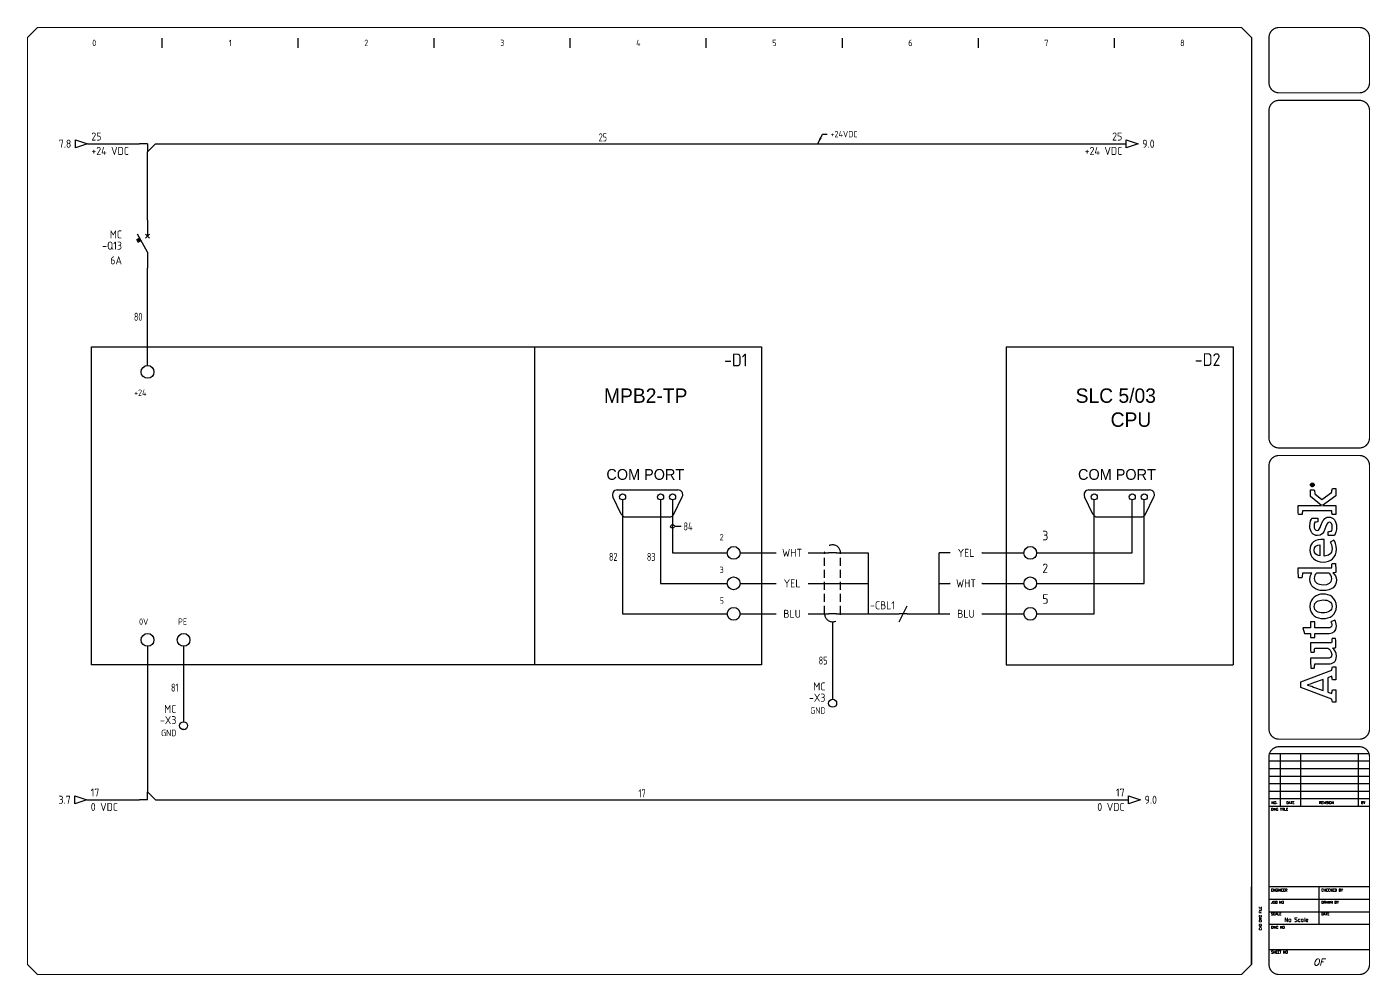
# Model space of a CAD drawing. Header units: millimetres. Extents: x 0 to 840, y 0 to 593.
import ezdxf
from ezdxf.enums import TextEntityAlignment as Align

# ---------------------------------------------------------------- set-up
doc = ezdxf.new("R2010")
doc.units = ezdxf.units.MM
doc.header["$LTSCALE"] = 10
doc.header["$MEASUREMENT"] = 0
doc.linetypes.add('DASHED', pattern=[0.75, 0.5, -0.25])
for name, color, linetype in [('_MULTI_WIRE', 195, 'Continuous'), ('BLU_1.0mm^2', 5, 'Continuous'), ('DESC', 150, 'Continuous'), ('GRN_2.5mm^2', 3, 'Continuous'), ('GRY_0.75mm^2', 9, 'Continuous'), ('LAYER_1', 160, 'Continuous'), ('LINK', 9, 'DASHED'), ('LOC', 8, 'Continuous'), ('MISC', 7, 'Continuous'), ('SYMS', 7, 'Continuous'), ('TAGS', 150, 'Continuous'), ('TERMS', 123, 'Continuous'), ('TITLE', 7, 'Continuous'), ('WHT_1.0mm^2', 7, 'Continuous'), ('WIRENO', 72, 'Continuous'), ('WIREREF', 52, 'Continuous'), ('WIREREF_DEST', 52, 'Continuous'), ('XREF', 7, 'Continuous'), ('YEL_1.0mm^2', 2, 'Continuous')]:
    doc.layers.add(name, color=color, linetype=linetype)
doc.styles.add('ITALIC', font='ITALIC')
doc.styles.add('SIMPLEX', font='simplex')
doc.styles.add('WD_IEC', font='isocp2.shx', dxfattribs={"width": 0.9, "height": 4})
doc.dimstyles.get("Standard").update_dxf_attribs({"dimtxt": 0.18, "dimasz": 0.18, "dimexe": 0.18, "dimexo": 0.0625, "dimgap": 0.09, "dimtad": 0, "dimtih": 1, "dimtoh": 1, "dimdec": 4, "dimzin": 0, "dimdsep": 46, "dimtxsty": 'Standard', "dimcen": 0.09, "dimadec": 0, "dimazin": 0, "dimtfac": 1, "dimtdec": 4, "dimtofl": 0, "dimtmove": 0, "dimatfit": 3, "dimfxl": 1, "dimtolj": 1, "dimtzin": 0, "dimarcsym": 0})

# ---------------------------------------------------------------- blocks, each defined once
blk = doc.blocks.new('HDV1_06')
for centre in [(35, 183.12), (401.25, 70), (401.25, 50.95), (401.25, 31.9), (35, 15.62), (57.5, 15.62)]:
    blk.add_circle(centre, 4)
at = {"layer": 'SYMS'}
for p, q in [((0, 198.75), (418.75, 198.75)), ((0, 0), (0, 198.75)), ((276.88, 198.75), (276.88, 0)), ((418.75, 198.75), (418.75, 0)), ((328.52, 109.37), (366.48, 109.37)), ((331.06, 94.2), (325.82, 105.07)), ((363.94, 94.2), (369.18, 105.07)), ((333.76, 92.5), (361.24, 92.5)), ((418.75, 0), (0, 0))]:
    blk.add_line(p, q, dxfattribs=at)
for centre in [(331.88, 105), (355.62, 105), (363.12, 105)]:
    blk.add_circle(centre, 1.88, dxfattribs=at)
for centre, start, end in [((328.52, 106.37), 90, 205.70995), ((366.48, 106.37), 334.29005, 90), ((333.76, 95.5), 205.70995, 270), ((361.24, 95.5), 270, 334.29005)]:
    blk.add_arc(centre, 3, start, end, dxfattribs=at)
at = {"style": 'WD_IEC', "flags": 1}
for tag, p, height in [('X2TERM01', (35, 187.12), 0.512), ('X4TERM01', (31, 183.12), 0.512), ('X8TERM07', (331.88, 103.12), 0.512), ('X8TERM08', (355.62, 103.12), 0.512), ('X8TERM09', (363.12, 103.12), 0.512), ('X4TERM04', (397.25, 70), 0.512), ('X1TERM04', (405.25, 70), 0.512), ('X4TERM05', (397.25, 50.95), 0.512), ('X1TERM05', (405.25, 50.95), 0.512), ('X4TERM06', (397.25, 31.9), 0.512), ('X1TERM06', (405.25, 31.9), 0.512), ('X4TERM02', (31, 15.62), 0.512), ('X8TERM02', (35, 11.62), 0.512), ('X8TERM03', (57.5, 11.62), 0.512), ('MFG', (0, 0), 0.02), ('ASSYCODE', (0, 0), 0.02), ('CAT', (0, 0), 0.02), ('FAMILY', (0, 0), 0.02)]:
    blk.add_attdef(tag, p, '', height=height, dxfattribs=at)
at = {"style": 'WD_IEC'}
for tag, p, height in [('INST', (444.14, 189.28), 0.0625), ('LOC', (444.14, 184.33), 0.0625), ('DESC1', (437.5, 151.25), 8), ('DESC2', (437.5, 136.25), 8), ('DESC3', (437.5, 121.25), 8), ('XREF', (439.18, 109.22), 0.0781)]:
    blk.add_attdef(tag, p, '', height=height, dxfattribs=at)
blk.add_attdef('TAG1', text='', height=8, dxfattribs=at).set_placement((451.25, 166.25), align=Align.CENTER)
at = {"layer": 'SYMS'}
for s, height, p in [('MPB2-TP', 9, (320.22, 163.77)), ('COM PORT', 6.75, (321.73, 115.64))]:
    blk.add_text(s, height=height, dxfattribs=at).set_placement(p)
at = {"layer": 'SYMS', "style": 'WD_IEC'}
for tag, p in [('TERM01', (26.56, 168.12)), ('TERM04', (392.5, 77.81)), ('TERM05', (392.5, 57.36)), ('TERM06', (392.5, 38.16)), ('TERM02', (29.69, 25)), ('TERM03', (54.06, 25))]:
    blk.add_attdef(tag, p, '', height=6, dxfattribs=at)
blk = doc.blocks.new('HDV1_03')
for centre in [(15, 70), (15, 50.95), (15, 31.9)]:
    blk.add_circle(centre, 4)
at = {"layer": 'SYMS'}
for p, q in [((0, 198.75), (0, 0)), ((0, 198.75), (141.88, 198.75)), ((141.88, 198.75), (141.88, 0)), ((51.65, 109.37), (89.6, 109.37)), ((54.18, 94.2), (48.95, 105.07)), ((87.07, 94.2), (92.3, 105.07)), ((56.89, 92.5), (84.36, 92.5)), ((0, 0), (141.88, 0))]:
    blk.add_line(p, q, dxfattribs=at)
for centre in [(55, 105), (78.75, 105), (86.25, 105)]:
    blk.add_circle(centre, 1.88, dxfattribs=at)
for centre, start, end in [((51.65, 106.37), 90, 205.70995), ((89.6, 106.37), 334.29005, 90), ((56.89, 95.5), 205.70995, 270), ((84.36, 95.5), 270, 334.29005)]:
    blk.add_arc(centre, 3, start, end, dxfattribs=at)
at = {"style": 'WD_IEC'}
for tag, p, height in [('INST', (172.08, 190.11), 0.0625), ('LOC', (170.43, 183.5), 0.0625), ('DESC1', (160.62, 151.25), 8), ('DESC2', (160.62, 136.25), 8), ('DESC3', (160.62, 121.25), 8), ('XREF', (169.6, 107.57), 0.0781), ('TERM01', (22.5, 77.81), 6), ('TERM02', (22.5, 57.36), 6), ('TERM03', (22.5, 38.16), 6)]:
    blk.add_attdef(tag, p, '', height=height, dxfattribs=at)
blk.add_attdef('TAG1', text='', height=8, dxfattribs=at).set_placement((174.38, 166.25), align=Align.CENTER)
at = {"style": 'WD_IEC', "flags": 1}
for tag, p, height in [('X8TERM04', (55, 103.12), 0.512), ('X8TERM05', (78.75, 103.12), 0.512), ('X8TERM06', (86.25, 103.12), 0.512), ('X4TERM01', (11, 70), 0.512), ('X1TERM01', (19, 70), 0.512), ('X4TERM02', (11, 50.95), 0.512), ('X1TERM02', (19, 50.95), 0.512), ('X4TERM03', (11, 31.9), 0.512), ('X1TERM03', (19, 31.9), 0.512), ('FAMILY', (0, 0.62), 0.01), ('CAT', (0, 0.62), 0.01), ('ASSYCODE', (0, 0.62), 0.01), ('MFG', (0, 0.62), 0.01)]:
    blk.add_attdef(tag, p, '', height=height, dxfattribs=at)
at = {"layer": 'SYMS'}
for s, height, p in [('SLC 5/03', 9, (43.35, 163.77)), ('CPU', 9, (65.22, 148.77)), ('COM PORT', 6.75, (44.85, 115.64))]:
    blk.add_text(s, height=height, dxfattribs=at).set_placement(p)
blk = doc.blocks.new('HA3S1_INLINE')
for p, q in [((0, 0), (-0.016, 0)), ((10, 0), (9.984, 0))]:
    blk.add_line(p, q)
at = {"style": 'WD_IEC', "flags": 8}
blk.add_attdef('WIRENO', text='', height=2.5, dxfattribs=at).set_placement((5, 4), align=Align.MIDDLE)
at = {"style": 'WD_IEC', "flags": 1}
blk.add_attdef('SIGCODE', text='', height=1, dxfattribs=at).set_placement((-2.5, 0.55), align=Align.RIGHT)
for tag, p in [('X4TERM01', (0, 0)), ('X1TERM02', (10, 0))]:
    blk.add_attdef(tag, p, '', height=0.32, dxfattribs=at)
at = {"style": 'WD_IEC'}
for tag, p in [('DESC1', (5, 0)), ('XREF', (5, -4))]:
    blk.add_attdef(tag, text='', height=2.5, dxfattribs=at).set_placement(p, align=Align.MIDDLE)
blk = doc.blocks.new('HA3D3_INLINE')
for p, q in [((-10, 0), (-10.016, 0)), ((0, 0), (-0.016, 0))]:
    blk.add_line(p, q)
at = {"style": 'WD_IEC', "flags": 8}
blk.add_attdef('WIRENO', text='', height=2.5, dxfattribs=at).set_placement((-5, 4), align=Align.MIDDLE)
at = {"style": 'WD_IEC', "flags": 1}
blk.add_attdef('SIGCODE', text='', height=1, dxfattribs=at).set_placement((-12.5, 0.55), align=Align.RIGHT)
for tag, p in [('X4TERM01', (-10, 0)), ('X1TERM02', (0, 0))]:
    blk.add_attdef(tag, p, '', height=0.32, dxfattribs=at)
at = {"style": 'WD_IEC'}
for tag, p in [('DESC1', (-5, 0)), ('XREF', (-5, -4))]:
    blk.add_attdef(tag, text='', height=2.5, dxfattribs=at).set_placement(p, align=Align.MIDDLE)
blk = doc.blocks.new('VCB1')
for p, q in [((0, 7.5), (0, 2.5)), ((0, -2.5), (-3.12, 3.12)), ((0.62, 1.88), (-0.62, 3.12)), ((-0.62, 1.88), (0.62, 3.12)), ((0, -2.5), (0, -7.5))]:
    blk.add_line(p, q)
blk.add_solid([(-2.52, 2.03), (-3.61, 1.43), (-1.91, 0.94), (-3.01, 0.33)])
at = {"style": 'WD_IEC'}
for tag, p in [('INST', (-8, 5.25)), ('LOC', (-8, 1.75)), ('TAG1', (-8, -1.75)), ('RATING1', (-8, -6.35)), ('DESC1', (-8, -14.35)), ('DESC2', (-8, -17.85)), ('DESC3', (-8, -21.35))]:
    blk.add_attdef(tag, text='', height=2.5, dxfattribs=at).set_placement(p, align=Align.RIGHT)
blk.add_attdef('TERM01', text='', height=2, rotation=90, dxfattribs=at).set_placement((-1, 7.5), align=Align.RIGHT)
at = {"style": 'WD_IEC', "flags": 1}
for tag, p, height in [('X2TERM01', (0, 7.5), 0.32), ('MFG', (2.75, 6.5), 1.5), ('CAT', (2.75, 4), 1.5), ('X4LINK', (-2, 0), 0.32), ('X1LINK', (-0.5, 0), 0.32), ('X8TERM02', (0, -7.5), 0.32), ('ASSYCODE', (1, -9), 1), ('FAMILY', (1, -10.5), 1), ('CATDESC', (1, -12), 1), ('CONTACT', (1, -13.5), 1)]:
    blk.add_attdef(tag, p, '', height=height, dxfattribs=at)
at = {"style": 'WD_IEC'}
blk.add_attdef('TERM02', (-1, -7.5), '', height=2, rotation=90, dxfattribs=at)
at = {"lineweight": 15, "style": 'WD_IEC'}
blk.add_attdef('XREF', text='', height=2.5, dxfattribs=at).set_placement((-8, -10.35), align=Align.RIGHT)
blk = doc.blocks.new('HA1S1')
blk.add_lwpolyline([(0, 1.25), (3.75, 0), (0, -1.25)], close=True)
at = {"style": 'WD_IEC'}
for tag, height, flags, p in [('WIRENO', 2.5, 8, (-1.25, 1)), ('SIGCODE', 1, 1, (5, 1.8))]:
    blk.add_attdef(tag, text='', height=height, dxfattribs=dict(at, flags=flags)).set_placement(p, align=Align.RIGHT)
at = {"style": 'WD_IEC', "flags": 1}
blk.add_attdef('X4TERM01', (0, 0), '', height=0.32, dxfattribs=at)
at = {"style": 'WD_IEC'}
blk.add_attdef('XREF', text='', height=2.5, dxfattribs=at).set_placement((5, 0), align=Align.MIDDLE_LEFT)
blk.add_attdef('DESC1', text='', height=2.5, dxfattribs=at).set_placement((-1.25, -1), align=Align.TOP_RIGHT)
blk = doc.blocks.new('HW01')
for p, q in [((-1.25, -2.5), (1.25, 2.5)), ((1.25, 0), (-1.25, 0))]:
    blk.add_line(p, q)
at = {"style": 'WD_IEC', "flags": 1}
for tag, height, p in [('INST', 2.5, (-4.5, 8.25)), ('LOC', 2.5, (-4.5, 4.75)), ('XREF', 2.7, (-4.5, -3.75)), ('DESC1', 2.5, (-4.5, -7.75)), ('DESC3', 2.5, (-4.5, -14.75)), ('DESC2', 2.5, (-4.5, -11.25))]:
    blk.add_attdef(tag, text='', height=height, dxfattribs=at).set_placement(p, align=Align.RIGHT)
at = {"style": 'WD_IEC'}
blk.add_attdef('TAG1', text='', height=2.5, dxfattribs=at).set_placement((-4.5, 1.25), align=Align.RIGHT)
at = {"style": 'WD_IEC', "flags": 1}
for tag, p, height in [('X4TERM01', (-1.25, 0), 0.36), ('X2LINK', (0, 1), 0.32), ('X1TERM01', (1.25, 0), 0.36), ('X8LINK', (0, -1), 0.32), ('MFG', (3.06, -7.26), 1), ('CAT', (3.06, -8.76), 1), ('ASSYCODE', (3.06, -10.26), 1), ('FAMILY', (3.06, -11.76), 1), ('CATDESC', (3.06, -13.26), 1)]:
    blk.add_attdef(tag, p, '', height=height, dxfattribs=at)
at = {"style": 'WD_IEC'}
blk.add_attdef('RATING1', text='', height=2.5, dxfattribs=at).set_placement((2, -2), align=Align.MIDDLE_LEFT)
blk = doc.blocks.new('HA1D3')
blk.add_lwpolyline([(0, 0), (-3.75, -1.25), (-3.75, 1.25)], close=True)
at = {"style": 'WD_IEC'}
blk.add_attdef('XREF', text='', height=2.5, dxfattribs=at).set_placement((-5, 0), align=Align.MIDDLE_RIGHT)
at = {"style": 'WD_IEC', "flags": 1}
blk.add_attdef('SIGCODE', text='', height=1, dxfattribs=at).set_placement((-2.5, 1.8), align=Align.RIGHT)
at = {"style": 'WD_IEC'}
for tag, p, height, flags in [('X1TERM01', (0, 0), 0.32, 1), ('WIRENO', (1.25, 1), 2.5, 8)]:
    blk.add_attdef(tag, p, '', height=height, dxfattribs=dict(at, flags=flags))
blk.add_attdef('DESC1', text='', height=2.5, dxfattribs=at).set_placement((1.25, -1), align=Align.TOP_LEFT)
blk = doc.blocks.new('HS0_11')
blk.add_line((1.25, 0), (-1.25, 0))
at = {"linetype": 'DASHED'}
blk.add_arc((0, 0), 2.5, 0, 180, dxfattribs=at)
at = {"style": 'WD_IEC', "flags": 1}
for tag, p in [('X8LINKL', (-2.5, 0)), ('X4TERM01', (-1.25, 0)), ('X1TERM01', (1.25, 0)), ('X8LINKR', (2.5, 0))]:
    blk.add_attdef(tag, p, '', height=0.32, dxfattribs=at)
blk = doc.blocks.new('HS0_21')
blk.add_line((1.25, 0), (-1.25, 0))
at = {"linetype": 'DASHED'}
blk.add_arc((0, 0), 2.5, 180, 0, dxfattribs=at)
at = {"style": 'WD_IEC', "flags": 1}
for tag, p in [('X2LINKL', (-2.5, 0)), ('X4TERM01', (-1.25, 0)), ('X1TERM01', (1.25, 0)), ('X8LINKR', (2.5, 0)), ('X8TERM02', (0, -2.5)), ('WD_NOTJUMPERED', (1.79, -2.5))]:
    blk.add_attdef(tag, p, '', height=0.32, dxfattribs=at)
blk.add_attdef('X8TERMDESC02', text='', height=2, dxfattribs=at).set_placement((0.25, -3.76), align=Align.TOP_LEFT)
blk = doc.blocks.new('AI9-BLK2')
at = {"layer": 'LAYER_1', "color": 7}
blk.add_circle((0, 0), 2.03, dxfattribs=at)
blk.add_open_spline([(1.7, 0), (1.7, -1), (1, -1.8), (0, -1.8), (-1, -1.8), (-1.7, -1), (-1.7, 0), (-1.7, 1), (-1, 1.8), (0, 1.8), (1, 1.8), (1.7, 1), (1.7, 0)], degree=3, knots=[0, 0, 0, 0, 1, 1, 1, 2, 2, 2, 3, 3, 3, 4, 4, 4, 4], dxfattribs=at)
blk = doc.blocks.new('AI9-BLK1')
at = {"layer": 'LAYER_1', "color": 7}
for points, knots in [([(0.7, -1.1), (0.7, -1.1), (0.2, -0.4), (0.2, -0.4), (0.1, -0.2), (0, -0.2), (-0.1, -0.1), (0.3, 0), (0.5, 0.2), (0.5, 0.5), (0.5, 0.8), (0.3, 1.1), (-0.2, 1.1), (-0.2, 1.1), (-0.8, 1.1), (-0.8, 1.1), (-0.8, 1.1), (-0.8, -1.1), (-0.8, -1.1), (-0.8, -1.1), (-0.5, -1.1), (-0.5, -1.1), (-0.5, -1.1), (-0.5, -0.1), (-0.5, -0.1), (-0.4, -0.1), (-0.3, -0.2), (-0.2, -0.3), (-0.2, -0.3), (0.3, -1.1), (0.3, -1.1), (0.3, -1.1), (0.7, -1.1), (0.7, -1.1)], [0, 0, 0, 0, 1, 1, 1, 2, 2, 2, 3, 3, 3, 4, 4, 4, 5, 5, 5, 6, 6, 6, 7, 7, 7, 8, 8, 8, 9, 9, 9, 10, 10, 10, 11, 11, 11, 11]), ([(0.2, 0.5), (0.2, 0.2), (-0.1, 0.1), (-0.3, 0.1), (-0.3, 0.1), (-0.5, 0.1), (-0.5, 0.1), (-0.5, 0.1), (-0.5, 0.8), (-0.5, 0.8), (-0.5, 0.8), (-0.2, 0.8), (-0.2, 0.8), (0.1, 0.8), (0.2, 0.7), (0.2, 0.5)], [0, 0, 0, 0, 1, 1, 1, 2, 2, 2, 3, 3, 3, 4, 4, 4, 5, 5, 5, 5])]:
    blk.add_open_spline(points, degree=3, knots=knots, dxfattribs=at)
blk = doc.blocks.new('LOGO')
for points, knots in [([(35.2, 4.3), (35.2, 4.3), (22.1, 38.1), (22.1, 38.1), (22.1, 38.1), (16.1, 38.1), (16.1, 38.1), (16.1, 38.1), (3.2, 4.3), (3.2, 4.3), (2.2, 4.2), (0.9, 4), (0, 3.7), (0, 3.7), (0, 0), (0, 0), (0, 0), (13.7, 0), (13.7, 0), (13.7, 0), (13.7, 3.7), (13.7, 3.7), (12.4, 4), (10.9, 4.3), (9.5, 4.4), (9.5, 4.4), (11.1, 8.8), (11.1, 8.8), (11.1, 8.8), (26.8, 8.8), (26.8, 8.8), (26.8, 8.8), (28.4, 4.3), (28.4, 4.3), (27, 4.2), (25.8, 4), (24.5, 3.7), (24.5, 3.7), (24.5, 0), (24.5, 0), (24.5, 0), (38.7, 0), (38.7, 0), (38.7, 0), (38.7, 3.7), (38.7, 3.7), (37.9, 3.9), (36, 4.3), (35.2, 4.3)], [0, 0, 0, 0, 1, 1, 1, 2, 2, 2, 3, 3, 3, 4, 4, 4, 5, 5, 5, 6, 6, 6, 7, 7, 7, 8, 8, 8, 9, 9, 9, 10, 10, 10, 11, 11, 11, 12, 12, 12, 13, 13, 13, 14, 14, 14, 15, 15, 15, 16, 16, 16, 16]), ([(12.8, 13.8), (12.8, 13.8), (16.6, 24.3), (16.6, 24.3), (17.8, 27.5), (18.2, 28.8), (18.8, 30.9), (18.8, 30.9), (18.9, 30.9), (18.9, 30.9), (19.6, 28.9), (20, 27.5), (21.1, 24.3), (21.1, 24.3), (24.9, 13.8), (24.9, 13.8), (24.9, 13.8), (12.8, 13.8), (12.8, 13.8)], [0, 0, 0, 0, 1, 1, 1, 2, 2, 2, 3, 3, 3, 4, 4, 4, 5, 5, 5, 6, 6, 6, 6]), ([(70.8, 23.1), (70.8, 23.1), (70.8, 27.7), (70.8, 27.7), (70.8, 27.7), (75.3, 27.7), (75.3, 27.7), (75.3, 27.7), (75.3, 34.3), (75.3, 34.3), (75.3, 34.3), (81.3, 36.2), (81.3, 36.2), (81.3, 36.2), (81.3, 27.7), (81.3, 27.7), (81.3, 27.7), (88, 27.7), (88, 27.7), (88, 27.7), (88, 23.1), (88, 23.1), (88, 23.1), (81.3, 23.1), (81.3, 23.1), (81.3, 23.1), (81.3, 8.4), (81.3, 8.4), (81.3, 5.6), (82.1, 4.3), (84.3, 4.3), (86, 4.3), (87.5, 5.1), (88, 5.5), (88, 5.5), (89.7, 0.9), (89.7, 0.9), (88.7, 0.3), (86.5, -0.7), (83.2, -0.7), (77.6, -0.7), (75.3, 2.4), (75.3, 7.4), (75.3, 7.4), (75.3, 23.1), (75.3, 23.1), (75.3, 23.1), (70.8, 23.1), (70.8, 23.1)], [0, 0, 0, 0, 1, 1, 1, 2, 2, 2, 3, 3, 3, 4, 4, 4, 5, 5, 5, 6, 6, 6, 7, 7, 7, 8, 8, 8, 9, 9, 9, 10, 10, 10, 11, 11, 11, 12, 12, 12, 13, 13, 13, 14, 14, 14, 15, 15, 15, 16, 16, 16, 16]), ([(147.1, 4.7), (147.1, 5.4), (147, 6.1), (147, 6.9), (147, 6.9), (147, 41.1), (147, 41.1), (143.4, 41.2), (139.3, 41), (136.1, 40.7), (136.1, 40.7), (136.1, 37), (136.1, 37), (137.7, 36.8), (139.6, 36.6), (141, 36.4), (141, 36.4), (141, 36.4), (141, 36.4), (141, 36.4), (141, 26.2), (141, 26.2), (140, 27.1), (138, 28.4), (134.3, 28.4), (127.3, 28.4), (122, 22.6), (122, 13.8), (122, 4.5), (126.6, -0.7), (133.4, -0.7), (137.1, -0.7), (139.6, 1.1), (141.3, 3.1), (141.3, 2.1), (141.6, 0.6), (141.8, 0), (145.2, -0.2), (148.7, 0.1), (151.7, 0.4), (151.7, 0.4), (151.7, 4.1), (151.7, 4.1), (150.2, 4.2), (148.4, 4.5), (147.1, 4.7)], [0, 0, 0, 0, 1, 1, 1, 2, 2, 2, 3, 3, 3, 4, 4, 4, 5, 5, 5, 6, 6, 6, 7, 7, 7, 8, 8, 8, 9, 9, 9, 10, 10, 10, 11, 11, 11, 12, 12, 12, 13, 13, 13, 14, 14, 14, 15, 15, 15, 15]), ([(229.4, 4.6), (229.4, 4.6), (221.5, 15.2), (221.5, 15.2), (221.5, 15.2), (228, 23), (228, 23), (229.4, 23.1), (231.3, 23.3), (232.4, 23.6), (232.4, 23.6), (232.4, 27.7), (232.4, 27.7), (232.4, 27.7), (225, 27.7), (225, 27.7), (225, 27.7), (215.2, 15.6), (215.2, 15.6), (215.2, 15.6), (215.2, 41.2), (215.2, 41.2), (211.8, 41.3), (208.2, 41.2), (205.1, 40.9), (205.1, 40.9), (205.1, 36.9), (205.1, 36.9), (206.5, 36.8), (208, 36.6), (209.1, 36.5), (209.1, 36.5), (209.1, 4.5), (209.1, 4.5), (207.8, 4.4), (206.3, 4.2), (205.1, 4), (205.1, 4), (205.1, 0), (205.1, 0), (205.1, 0), (215.2, 0), (215.2, 0), (215.2, 0), (215.2, 14.5), (215.2, 14.5), (215.2, 14.5), (225.6, 0), (225.6, 0), (225.6, 0), (233.7, 0), (233.7, 0), (233.7, 0), (233.7, 3.8), (233.7, 3.8), (232.2, 4.2), (230.6, 4.4), (229.4, 4.6)], [0, 0, 0, 0, 1, 1, 1, 2, 2, 2, 3, 3, 3, 4, 4, 4, 5, 5, 5, 6, 6, 6, 7, 7, 7, 8, 8, 8, 9, 9, 9, 10, 10, 10, 11, 11, 11, 12, 12, 12, 13, 13, 13, 14, 14, 14, 15, 15, 15, 16, 16, 16, 17, 17, 17, 18, 18, 18, 19, 19, 19, 19]), ([(59.7, -0.1), (59.5, 0.6), (59.2, 2.6), (59.1, 3.8), (57.8, 2), (54.9, -0.7), (50.2, -0.7), (44.2, -0.7), (42, 3.1), (42, 8.1), (42, 8.1), (42, 22.9), (42, 22.9), (40.6, 23.2), (38.8, 23.4), (37.3, 23.5), (37.3, 23.5), (37.3, 27.3), (37.3, 27.3), (40.3, 27.6), (44.4, 27.8), (48, 27.6), (48, 27.6), (48, 9.3), (48, 9.3), (48, 6.2), (49.1, 4.5), (52.3, 4.5), (55.8, 4.5), (58.4, 7.9), (59, 8.6), (59, 8.6), (59, 23), (59, 23), (57.8, 23.2), (56, 23.4), (54.6, 23.5), (54.6, 23.5), (54.6, 27.3), (54.6, 27.3), (57.6, 27.7), (61.5, 27.8), (65, 27.7), (65, 27.7), (65, 4.6), (65, 4.6), (66.3, 4.4), (68.1, 4.2), (69.6, 4.1), (69.6, 4.1), (69.6, 0.3), (69.6, 0.3), (66.7, 0), (63, -0.2), (59.7, -0.1)], [0, 0, 0, 0, 1, 1, 1, 2, 2, 2, 3, 3, 3, 4, 4, 4, 5, 5, 5, 6, 6, 6, 7, 7, 7, 8, 8, 8, 9, 9, 9, 10, 10, 10, 11, 11, 11, 12, 12, 12, 13, 13, 13, 14, 14, 14, 15, 15, 15, 16, 16, 16, 17, 17, 17, 18, 18, 18, 18]), ([(104.8, -0.7), (95.2, -0.7), (91.4, 7), (91.4, 13.8), (91.4, 20.6), (95.1, 28.4), (104.6, 28.4), (114.1, 28.4), (118.3, 20.8), (118.3, 14), (118.3, 7.2), (114.2, -0.7), (104.8, -0.7)], [0, 0, 0, 0, 1, 1, 1, 2, 2, 2, 3, 3, 3, 4, 4, 4, 4]), ([(104.5, 23.6), (99.6, 23.6), (97.8, 19.5), (97.8, 14), (97.8, 8.5), (99.9, 4.1), (104.8, 4.1), (109.8, 4.1), (111.8, 8.2), (111.8, 13.8), (111.8, 19.3), (109.5, 23.6), (104.5, 23.6)], [0, 0, 0, 0, 1, 1, 1, 2, 2, 2, 3, 3, 3, 4, 4, 4, 4]), ([(141, 7.6), (140.3, 6.7), (138.2, 4.3), (135, 4.3), (130.5, 4.3), (128.5, 8.1), (128.5, 13.8), (128.5, 19.6), (130.9, 23.5), (135.4, 23.5), (138.3, 23.5), (139.9, 22.3), (141, 21.3), (141, 21.3), (141, 7.6), (141, 7.6)], [0, 0, 0, 0, 1, 1, 1, 2, 2, 2, 3, 3, 3, 4, 4, 4, 5, 5, 5, 5]), ([(167.6, 4.1), (171.4, 4.1), (173.8, 5.5), (175, 6.2), (175, 6.2), (177.1, 2.1), (177.1, 2.1), (175.5, 1.1), (172.6, -0.7), (167.2, -0.7), (158.2, -0.7), (153.3, 5.5), (153.3, 14), (153.3, 22.5), (158.9, 28.4), (166.4, 28.4), (174.6, 28.4), (178.7, 22.5), (177.9, 12.9), (177.9, 12.9), (159.8, 12.9), (159.8, 12.9), (160, 7.9), (162.3, 4.1), (167.6, 4.1)], [0, 0, 0, 0, 1, 1, 1, 2, 2, 2, 3, 3, 3, 4, 4, 4, 5, 5, 5, 6, 6, 6, 7, 7, 7, 8, 8, 8, 8]), ([(172, 17.3), (171.9, 20.8), (170.4, 23.7), (166.3, 23.7), (162.6, 23.7), (160.6, 21.2), (159.9, 17.3), (159.9, 17.3), (172, 17.3), (172, 17.3)], [0, 0, 0, 0, 1, 1, 1, 2, 2, 2, 3, 3, 3, 3]), ([(193.3, 16.4), (190.2, 17.6), (187.8, 18.3), (187.8, 20.5), (187.8, 22.6), (189.9, 23.7), (192.6, 23.7), (194.1, 23.7), (195.6, 23.5), (196.8, 23.1), (196.9, 21.9), (197.1, 20.1), (197.3, 19.6), (197.3, 19.6), (201.3, 19.6), (201.3, 19.6), (201.3, 19.6), (201.3, 26.1), (201.3, 26.1), (200.2, 26.8), (197.1, 28.4), (192.4, 28.4), (186.5, 28.4), (182.2, 25), (182.2, 20.1), (182.2, 15.7), (184.9, 13.4), (189.1, 11.9), (193.4, 10.4), (196.7, 9.3), (196.7, 7.2), (196.7, 5.1), (195, 3.9), (191.4, 3.9), (189.9, 3.9), (188.1, 4.1), (187, 4.6), (186.9, 5.9), (186.6, 7.8), (186.3, 8.4), (186.3, 8.4), (182.3, 8.4), (182.3, 8.4), (182.3, 8.4), (182.3, 1.6), (182.3, 1.6), (182.3, 1.6), (182.3, 1.6), (182.3, 1.6), (184.1, 0.5), (187.5, -0.8), (191.8, -0.8), (198.3, -0.8), (202.4, 2.6), (202.4, 7.8), (202.4, 12.5), (197.8, 14.6), (193.3, 16.4)], [0, 0, 0, 0, 1, 1, 1, 2, 2, 2, 3, 3, 3, 4, 4, 4, 5, 5, 5, 6, 6, 6, 7, 7, 7, 8, 8, 8, 9, 9, 9, 10, 10, 10, 11, 11, 11, 12, 12, 12, 13, 13, 13, 14, 14, 14, 15, 15, 15, 16, 16, 16, 17, 17, 17, 18, 18, 18, 19, 19, 19, 19])]:
    blk.add_open_spline(points, degree=3, knots=knots)
for name, p in [('AI9-BLK2', (237.6, 25.7)), ('AI9-BLK1', (237.8, 25.7))]:
    blk.add_blockref(name, p)
blk = doc.blocks.new('acade_title')
at = {"layer": 'SYMS'}
for p, q in [((85, 580), (85, 586)), ((170, 580), (170, 586)), ((255, 580), (255, 586)), ((340, 580), (340, 586)), ((425, 580), (425, 586)), ((510, 580), (510, 586)), ((595, 580), (595, 586)), ((680, 580), (680, 586))]:
    blk.add_line(p, q, dxfattribs=at)
at = {"layer": 'TITLE'}
for p, q in [((765.79, 586.36), (765.79, 551.29)), ((776.63, 138.97), (839.44, 138.97)), ((783.7, 138.97), (783.7, 106)), ((796.26, 138.97), (796.26, 106)), ((832.38, 138.97), (832.38, 106)), ((776.63, 134.26), (839.44, 134.26)), ((776.63, 129.55), (839.44, 129.55)), ((776.63, 124.84), (839.44, 124.84)), ((776.63, 120.13), (839.44, 120.13)), ((776.63, 115.42), (839.44, 115.42)), ((776.63, 110.71), (839.44, 110.71)), ((776.63, 106), (839.44, 106)), ((765.79, 7.07), (765.79, 55.62)), ((776.63, 55.75), (839.44, 55.75)), ((808.04, 32.19), (808.04, 55.75)), ((776.63, 47.89), (839.44, 47.89)), ((776.63, 40.04), (839.44, 40.04)), ((776.63, 32.19), (839.44, 32.19)), ((776.63, 16.49), (839.44, 16.49))]:
    blk.add_line(p, q, dxfattribs=at)
at = {"layer": 'TITLE', "const_width": 0.784}
blk.add_lwpolyline([(765.79, 7.07), (765.79, 586.36), (759.5, 592.64), (7.07, 592.64), (0.79, 586.36), (0.79, 7.07), (7.07, 0.79), (759.5, 0.79)], close=True, dxfattribs=at)
for points in [[(782.91, 592.64, 0.414214), (776.63, 586.36, 0.414214)], [(839.44, 586.36, 0.414214), (833.16, 592.64, 0.414214)], [(776.63, 558.09, 0.414214), (782.91, 551.81, 0.414214)], [(833.16, 551.81, 0.414214), (839.44, 558.09, 0.414214)], [(782.91, 547.1, 0.414214), (776.63, 540.82, 0.414214)], [(839.44, 540.82, 0.414214), (833.16, 547.1, 0.414214)], [(776.63, 336.15, 0.414214), (782.91, 329.87, 0.414214)], [(833.16, 329.87, 0.414214), (839.44, 336.15, 0.414214)], [(782.91, 325.16, 0.414214), (776.63, 318.88, 0.414214)], [(839.44, 318.88, 0.414214), (833.16, 325.16, 0.414214)], [(776.63, 154.15, 0.414214), (782.91, 147.87, 0.414214)], [(833.16, 147.87, 0.414214), (839.44, 154.15, 0.414214)], [(782.91, 143.16, 0.414214), (776.63, 136.88, 0.414214)], [(839.44, 136.88, 0.414214), (833.16, 143.16, 0.414214)], [(776.63, 7.07, 0.414214), (782.91, 0.79, 0.414214)], [(833.16, 0.79, 0.414214), (839.44, 7.07, 0.414214)]]:
    blk.add_lwpolyline(points, format="xyb", dxfattribs=at)
for points in [[(833.16, 592.64), (782.91, 592.64)], [(776.63, 586.36), (776.63, 558.09)], [(839.44, 586.36), (839.44, 558.09)], [(833.16, 551.81), (782.91, 551.81)], [(833.16, 547.1), (782.91, 547.1)], [(776.63, 540.82), (776.63, 336.15)], [(839.44, 540.82), (839.44, 336.15)], [(782.91, 329.87), (833.16, 329.87)], [(782.91, 325.16), (833.16, 325.16)], [(782.91, 147.87), (833.16, 147.87)], [(782.91, 143.16), (833.16, 143.16)], [(776.63, 136.88), (776.63, 7.07)], [(839.44, 136.88), (839.44, 7.07)], [(782.91, 0.79), (833.16, 0.79)]]:
    blk.add_lwpolyline(points, dxfattribs=at)
at = {"layer": 'TITLE', "color": 7, "const_width": 0.784}
for points in [[(776.63, 318.88), (776.63, 154.15)], [(839.44, 318.88), (839.44, 154.15)]]:
    blk.add_lwpolyline(points, dxfattribs=at)
at = {"xscale": 0.571500000000015, "yscale": 0.571500000000015, "zscale": 0.571500000000015, "rotation": 90}
blk.add_blockref('LOGO', (818.39, 170.97), dxfattribs=at)
at = {"layer": 'SYMS', "style": 'WD_IEC', "width": 0.9}
for s, p in [('0', (42.5, 581)), ('1', (127.5, 581)), ('2', (212.5, 581)), ('3', (297.5, 581)), ('4', (382.5, 581)), ('5', (467.5, 581)), ('6', (552.5, 581)), ('7', (637.5, 581)), ('8', (722.5, 581))]:
    blk.add_text(s, height=4, dxfattribs=at).set_placement(p, align=Align.CENTER)
at = {"layer": 'TITLE', "color": 1, "style": 'SIMPLEX'}
for s, p in [('DWG TITLE', (777.94, 103.25)), ('ENGINEER', (777.94, 52.74)), ('CHECKED BY', (809.35, 52.74)), ('JOB NO', (777.94, 45.15)), ('DRAWN BY', (809.35, 45.15)), ('SCALE', (777.94, 37.82)), ('DATE', (809.35, 37.82)), ('DWG NO', (777.94, 29.44)), ('SHEET NO', (777.94, 14))]:
    blk.add_text(s, height=1.57, dxfattribs=at).set_placement(p)
at = {"layer": 'TITLE', "color": 1}
for s, height, style, p in [('NO.', 1.57, 'SIMPLEX', (780.03, 108.22)), ('DATE', 1.57, 'SIMPLEX', (789.98, 108.22)), ('REVISION', 1.57, 'SIMPLEX', (812.49, 108.22)), ('BY', 1.57, 'SIMPLEX', (835.52, 108.22)), ('OF', 4, 'ITALIC', (807.77, 8.51))]:
    blk.add_text(s, height=height, dxfattribs=dict(at, style=style)).set_placement(p, align=Align.MIDDLE)
at = {"layer": 'TITLE', "color": 1, "style": 'SIMPLEX'}
blk.add_text('CAD DWG FILE', height=1.5703, rotation=90, dxfattribs=at).set_placement((772.05, 28.4))
at = {"layer": 'TITLE', "color": 1, "style": 'ITALIC'}
for tag, height, p in [('TITLE#1', 3, (806.47, 85.58)), ('TITLE#2', 3, (806.47, 80.5)), ('TITLE#3', 3, (806.47, 75.41)), ('TITLE#4', 3, (806.47, 70.33)), ('DWG#', 4, (806.47, 20.76))]:
    blk.add_attdef(tag, text='', height=height, dxfattribs=at).set_placement(p, align=Align.CENTER)
at = {"layer": 'TITLE', "color": 1, "style": 'SIMPLEX'}
blk.add_attdef('CAD#', (772.63, 49.19), '', height=2.5, rotation=90, dxfattribs=at)
at = {"layer": 'TITLE', "color": 1}
for tag, p, height, style in [('ENGINEER', (783.37, 49.19), 2.5, 'ITALIC'), ('CHKDBY', (813.2, 49.2), 2.5, 'ITALIC'), ('JOB#', (789.06, 41.3), 2.5, 'SIMPLEX'), ('DRAWNBY', (814.95, 41.3), 2.5, 'ITALIC'), ('SCALE', (786.29, 33.76), 2.5, 'SIMPLEX'), ('DATE', (812.8, 33.76), 2.5, 'SIMPLEX'), ('SHTS', (815.9, 6.29), 4, 'ITALIC')]:
    blk.add_attdef(tag, p, '', height=height, dxfattribs=dict(at, style=style))
at = {"layer": 'TITLE', "color": 1, "style": 'ITALIC'}
blk.add_attdef('SH#', text='', height=4, dxfattribs=at).set_placement((799.54, 6.29), align=Align.RIGHT)
at = {"layer": 'TITLE', "color": 7, "flags": 9}
blk.add_attdef('WD_TB', (782.91, 0.79), '', height=3.14, dxfattribs=at)
blk = doc.blocks.new('WD_WNH')
at = {"linetype": 'Continuous', "style": 'WD_IEC', "width": 0.8}
blk.add_attdef('WIRENO', text='', height=2.5, dxfattribs=at).set_placement((0, 0.75), align=Align.CENTER)
at = {"style": 'WD_IEC', "flags": 1}
for tag, p in [('W08USER', (0, 0.375)), ('W04USER', (0, 0.875)), ('W05USER', (0, 0.75)), ('W09USER', (0, 0.25)), ('W03USER', (0, 1)), ('W06USER', (0, 0.625)), ('W07USER', (0, 0.5)), ('W02USER', (0, 1.125)), ('W01USER', (0, 1.25)), ('W10USER', (0, 0.125))]:
    blk.add_attdef(tag, text='', height=0.08, dxfattribs=at).set_placement(p, align=Align.CENTER)
blk = doc.blocks.new('WD_WNV')
at = {"linetype": 'Continuous', "style": 'WD_IEC', "width": 0.8}
blk.add_attdef('WIRENO', text='', height=2.5, dxfattribs=at).set_placement((-1.6, 0), align=Align.MIDDLE_RIGHT)
at = {"style": 'WD_IEC', "flags": 1}
for tag, p in [('W08USER', (-1, 0.375)), ('W04USER', (-1, 0.875)), ('W05USER', (-1, 0.75)), ('W09USER', (-1, 0.25)), ('W03USER', (-1, 1)), ('W06USER', (-1, 0.625)), ('W07USER', (-1, 0.5)), ('W02USER', (-1, 1.125)), ('W01USER', (-1, 1.25)), ('W10USER', (-1, 0.125))]:
    blk.add_attdef(tag, text='', height=0.08, dxfattribs=at).set_placement(p, align=Align.CENTER)
blk = doc.blocks.new('VT0002')
blk.add_circle((0, 0), 1.25)
at = {"style": 'WD_IEC'}
for tag, p in [('INST', (-2.25, 7.5)), ('LOC', (-2.25, 4))]:
    blk.add_attdef(tag, text='', height=2.5, dxfattribs=at).set_placement(p, align=Align.RIGHT)
at = {"style": 'WD_IEC', "flags": 1}
for tag, p, height in [('ASSYCODE', (2.75, 10.75), 1), ('CATDESC', (2.75, 9.25), 1), ('MFG', (2.75, 7.25), 1.5), ('CAT', (2.75, 4.75), 1.5), ('X4TERM01', (-1.25, 0), 0.32), ('X4PIN01', (-1.25, 1), 0.4), ('X4TERMDESC01', (-1.25, 0.5), 0.4), ('X2TERM01', (0, 1.25), 0.32), ('X2PIN01', (0, 2.25), 0.4), ('X2TERMDESC01', (0, 1.75), 0.4), ('X8PIN01', (0, -0.25), 0.4), ('X1TERM01', (1.25, 0), 0.32), ('X1PIN01', (1.25, 1), 0.4), ('X1TERMDESC01', (1.25, 0.5), 0.4), ('X8TERM01', (0, -1.25), 0.32), ('X8TERMDESC01', (0, -0.75), 0.4), ('STRIPSEQ', (0, -3), 0.4), ('LINKTERM', (0, -2), 0.4)]:
    blk.add_attdef(tag, p, '', height=height, dxfattribs=at)
at = {"style": 'WD_IEC', "flags": 8}
for tag, height, p in [('TAGSTRIP', 2.5, (-2.25, 0.5)), ('TERM01', 2, (-2.25, -3.25))]:
    blk.add_attdef(tag, text='', height=height, dxfattribs=at).set_placement(p, align=Align.RIGHT)
blk = doc.blocks.new('VT0_184')
for p, q in [((0, 0), (-2.5, 0)), ((0, 0), (0, -2.5)), ((0, -2.5), (2.5, 0))]:
    blk.add_line(p, q)
at = {"style": 'WD_IEC', "flags": 1}
for tag, p in [('X4TERM01', (-2.5, 0)), ('X1TERM01', (2.5, 0)), ('X8TERM01', (0, -2.5)), ('WDWSEQ', (1.53, -1.26))]:
    blk.add_attdef(tag, p, '', height=0.4, dxfattribs=at)
blk = doc.blocks.new('HT0_124')
for p, q in [((0, 0), (-2.5, 0)), ((0, 0), (0, 2.5)), ((0, 2.5), (2.5, 0))]:
    blk.add_line(p, q)
at = {"style": 'WD_IEC', "flags": 1}
for tag, p in [('X4TERM01', (-2.5, 0)), ('X2TERM01', (0, 2.5)), ('WDWSEQ', (1.6, 1.48)), ('X1TERM01', (2.5, 0))]:
    blk.add_attdef(tag, p, '', height=0.4, dxfattribs=at)

msp = doc.modelspace()

# ---------------------------------------------------------------- linework, layer by layer
at = {"layer": '_MULTI_WIRE'}
for p, q in [((488.62, 264.31), (501.42, 264.31)), ((506.42, 264.31), (526.19, 264.31)), ((526.19, 264.31), (526.19, 226.2)), ((570.57, 226.22), (570.57, 264.31)), ((577.31, 264.31), (570.57, 264.31)), ((488.62, 245.24), (526.19, 245.24)), ((570.57, 245.24), (577.31, 245.24)), ((488.62, 226.22), (501.42, 226.22)), ((506.42, 226.22), (545.58, 226.22)), ((550.58, 226.22), (577.28, 226.22))]:
    msp.add_line(p, q, dxfattribs=at)
at = {"layer": 'BLU_1.0mm^2'}
for p, q in [((38.19, 520), (70.82, 520)), ((75.82, 472.3), (75.82, 515)), ((80.82, 520), (687.44, 520)), ((75.82, 381.41), (75.82, 442.3)), ((446.07, 226.19), (468.62, 226.22)), ((597.28, 226.22), (623.44, 226.19))]:
    msp.add_line(p, q, dxfattribs=at)
at = {"layer": 'GRN_2.5mm^2'}
for p, q in [((503.92, 221.22), (503.92, 172.79)), ((75.82, 205.91), (75.82, 115)), ((98.32, 205.91), (98.32, 158.74)), ((98.32, 153.74), (98.32, 154.26)), ((37.79, 110), (70.82, 110)), ((75.82, 110), (75.82, 110)), ((80.82, 110), (688.91, 110))]:
    msp.add_line(p, q, dxfattribs=at)
at = {"layer": 'GRY_0.75mm^2'}
for p, q in [((372.69, 297.41), (372.69, 226.19)), ((396.44, 297.41), (396.44, 245.24)), ((403.94, 297.41), (403.94, 264.29)), ((667.44, 226.19), (667.44, 297.41)), ((691.19, 264.29), (691.19, 297.41)), ((698.69, 245.24), (698.69, 297.41)), ((403.94, 264.29), (438.07, 264.29)), ((631.44, 264.29), (691.19, 264.29)), ((396.44, 245.24), (438.07, 245.24)), ((631.44, 245.24), (698.69, 245.24)), ((372.69, 226.19), (438.07, 226.19)), ((631.44, 226.19), (667.44, 226.19))]:
    msp.add_line(p, q, dxfattribs=at)
at = {"layer": 'LINK'}
for points in [[(498.92, 226.22), (498.92, 264.31)], [(508.92, 226.22), (508.92, 264.31)]]:
    msp.add_lwpolyline(points, dxfattribs=at)
at = {"layer": 'WHT_1.0mm^2'}
for p, q in [((446.07, 264.29), (468.62, 264.31)), ((597.31, 245.24), (623.44, 245.24))]:
    msp.add_line(p, q, dxfattribs=at)
at = {"layer": 'WIRENO'}
msp.add_lwpolyline([(409.27, 280.85), (405.53, 280.85), (404.74, 281.64), (403.15, 281.64), (402.35, 280.85), (403.15, 280.06), (404.74, 280.06), (405.13, 280.45)], dxfattribs=at)
at = {"layer": 'YEL_1.0mm^2'}
for p, q in [((597.31, 264.31), (623.44, 264.29)), ((446.07, 245.24), (468.62, 245.24))]:
    msp.add_line(p, q, dxfattribs=at)

# ---------------------------------------------------------------- block references
ref = msp.add_blockref('HDV1_03', (612.44, 194.29))
ref.add_attrib('TERM03', '5', (634.94, 232.45), dxfattribs={"height": 6, "style": 'WD_IEC'})
ref.add_attrib('TERM02', '2', (634.94, 251.65), dxfattribs={"height": 6, "style": 'WD_IEC'})
ref.add_attrib('TERM01', '3', (634.94, 272.1), dxfattribs={"height": 6, "style": 'WD_IEC'})
ref.add_attrib('TAG1', '-D2', dxfattribs={"height": 8, "style": 'WD_IEC'}).set_placement((738.29, 381.08), align=Align.CENTER)
at = {"layer": 'BLU_1.0mm^2', "xscale": 2, "yscale": 2, "zscale": 2}
msp.add_blockref('VT0_184', (75.82, 520), dxfattribs=at)
at = {"layer": 'GRN_2.5mm^2', "xscale": 2, "yscale": 2, "zscale": 2}
msp.add_blockref('HT0_124', (75.82, 110), dxfattribs=at)
at = {"layer": 'SYMS'}
ref = msp.add_blockref('acade_title', (0, 0), dxfattribs=at)
ref.add_attrib('SCALE', 'No Scale', (786.29, 33.76), dxfattribs={"layer": 'MISC', "color": 1, "height": 2.5, "style": 'SIMPLEX'})
ref = msp.add_blockref('HA1D3', (38.19, 520), dxfattribs=dict(at, xscale=2, yscale=2, zscale=2))
ref.add_attrib('WIRENO', '25', (40.69, 522), dxfattribs={"layer": 'WIREREF_DEST', "height": 5, "style": 'WD_IEC', "flags": 8})
ref.add_attrib('DESC1', '+24 VDC', dxfattribs={"layer": 'DESC', "height": 5, "style": 'WD_IEC'}).set_placement((40.69, 518), align=Align.TOP_LEFT)
ref.add_attrib('XREF', '7.8', dxfattribs={"layer": 'XREF', "height": 5, "style": 'WD_IEC'}).set_placement((28.19, 520), align=Align.MIDDLE_RIGHT)
ref = msp.add_blockref('HA1S1', (687.44, 520), dxfattribs=dict(at, xscale=2, yscale=2, zscale=2))
ref.add_attrib('WIRENO', '25', dxfattribs={"layer": 'WIREREF', "height": 5, "style": 'WD_IEC', "flags": 8}).set_placement((684.94, 522), align=Align.RIGHT)
ref.add_attrib('DESC1', '+24 VDC', dxfattribs={"layer": 'DESC', "height": 5, "style": 'WD_IEC'}).set_placement((684.94, 518), align=Align.TOP_RIGHT)
ref.add_attrib('XREF', '9.0', dxfattribs={"layer": 'XREF', "height": 5, "style": 'WD_IEC'}).set_placement((697.44, 520), align=Align.MIDDLE_LEFT)
ref = msp.add_blockref('VCB1', (75.82, 457.3), dxfattribs=dict(at, xscale=2, yscale=2, zscale=2))
ref.add_attrib('TAG1', '-Q13', dxfattribs={"layer": 'TAGS', "height": 5, "style": 'WD_IEC'}).set_placement((59.82, 453.8), align=Align.RIGHT)
ref.add_attrib('LOC', 'MC', dxfattribs={"layer": 'LOC', "height": 5, "style": 'WD_IEC'}).set_placement((59.82, 460.8), align=Align.RIGHT)
ref.add_attrib('RATING1', '6A', dxfattribs={"layer": 'MISC', "height": 5, "style": 'WD_IEC'}).set_placement((59.82, 444.6), align=Align.RIGHT)
ref = msp.add_blockref('HDV1_06', (40.82, 194.29), dxfattribs=at)
ref.add_attrib('TERM06', '5', (433.32, 232.45), dxfattribs={"layer": 'TERMS', "height": 4, "style": 'WD_IEC', "width": 0.9})
ref.add_attrib('TERM05', '3', (433.32, 251.65), dxfattribs={"layer": 'TERMS', "height": 4, "style": 'WD_IEC', "width": 0.9})
ref.add_attrib('TERM04', '2', (433.32, 272.1), dxfattribs={"layer": 'TERMS', "height": 4, "style": 'WD_IEC', "width": 0.9})
ref.add_attrib('TERM03', 'PE', (94.88, 219.29), dxfattribs={"layer": 'TERMS', "height": 4, "style": 'WD_IEC', "width": 0.9})
ref.add_attrib('TERM02', '0V', (70.5, 219.29), dxfattribs={"layer": 'TERMS', "height": 4, "style": 'WD_IEC', "width": 0.9})
ref.add_attrib('TERM01', '+24', (67.38, 362.41), dxfattribs={"layer": 'TERMS', "height": 4, "style": 'WD_IEC', "width": 0.9})
ref.add_attrib('TAG1', '-D1', dxfattribs={"layer": 'TAGS', "height": 8, "style": 'WD_IEC'}).set_placement((443.43, 380.86), align=Align.CENTER)
at = {"layer": 'SYMS', "xscale": 2, "yscale": 2, "zscale": 2}
for name, p in [('HS0_11', (503.92, 264.31)), ('HS0_21', (503.92, 226.22))]:
    msp.add_blockref(name, p, dxfattribs=at)
at = {"layer": 'SYMS'}
ref = msp.add_blockref('HA3S1_INLINE', (468.62, 264.31), dxfattribs=dict(at, xscale=2, yscale=2, zscale=2))
ref.add_attrib('DESC1', 'WHT', dxfattribs={"layer": 'DESC', "height": 5, "style": 'WD_IEC'}).set_placement((478.62, 264.31), align=Align.MIDDLE)
ref = msp.add_blockref('HA3D3_INLINE', (597.31, 264.31), dxfattribs=dict(at, xscale=2, yscale=2, zscale=2))
ref.add_attrib('DESC1', 'YEL', dxfattribs={"layer": 'DESC', "height": 5, "style": 'WD_IEC'}).set_placement((587.31, 264.31), align=Align.MIDDLE)
ref = msp.add_blockref('HA3S1_INLINE', (468.62, 245.24), dxfattribs=dict(at, xscale=2, yscale=2, zscale=2))
ref.add_attrib('DESC1', 'YEL', dxfattribs={"layer": 'DESC', "height": 5, "style": 'WD_IEC'}).set_placement((478.62, 245.24), align=Align.MIDDLE)
ref = msp.add_blockref('HA3D3_INLINE', (597.31, 245.24), dxfattribs=dict(at, xscale=2, yscale=2, zscale=2))
ref.add_attrib('DESC1', 'WHT', dxfattribs={"layer": 'DESC', "height": 5, "style": 'WD_IEC'}).set_placement((587.31, 245.24), align=Align.MIDDLE)
ref = msp.add_blockref('HA3S1_INLINE', (468.62, 226.22), dxfattribs=dict(at, xscale=2, yscale=2, zscale=2))
ref.add_attrib('DESC1', 'BLU', dxfattribs={"layer": 'DESC', "height": 5, "style": 'WD_IEC'}).set_placement((478.62, 226.22), align=Align.MIDDLE)
ref = msp.add_blockref('HW01', (548.08, 226.22), dxfattribs=dict(at, xscale=2, yscale=2, zscale=2))
ref.add_attrib('TAG1', '-CBL1', dxfattribs={"layer": 'TAGS', "height": 5, "style": 'WD_IEC'}).set_placement((542.92, 229.04), align=Align.RIGHT)
ref = msp.add_blockref('HA3D3_INLINE', (597.28, 226.22), dxfattribs=dict(at, xscale=2, yscale=2, zscale=2))
ref.add_attrib('DESC1', 'BLU', dxfattribs={"layer": 'DESC', "height": 5, "style": 'WD_IEC'}).set_placement((587.28, 226.22), align=Align.MIDDLE)
ref = msp.add_blockref('VT0002', (503.95, 170.29), dxfattribs=dict(at, xscale=2, yscale=2, zscale=2))
ref.add_attrib('TAGSTRIP', '-X3', dxfattribs={"layer": 'TAGS', "height": 5, "style": 'WD_IEC', "flags": 8}).set_placement((499.45, 171.29), align=Align.RIGHT)
ref.add_attrib('LOC', 'MC', dxfattribs={"layer": 'LOC', "height": 5, "style": 'WD_IEC'}).set_placement((499.45, 178.29), align=Align.RIGHT)
ref.add_attrib('TERM01', 'GND', dxfattribs={"layer": 'TERMS', "height": 4, "style": 'WD_IEC', "flags": 8}).set_placement((499.45, 163.79), align=Align.RIGHT)
ref = msp.add_blockref('VT0002', (98.32, 156.24), dxfattribs=dict(at, xscale=2, yscale=2, zscale=2))
ref.add_attrib('TAGSTRIP', '-X3', dxfattribs={"layer": 'TAGS', "height": 5, "style": 'WD_IEC', "flags": 8}).set_placement((93.82, 157.24), align=Align.RIGHT)
ref.add_attrib('LOC', 'MC', dxfattribs={"layer": 'LOC', "height": 5, "style": 'WD_IEC'}).set_placement((93.82, 164.24), align=Align.RIGHT)
ref.add_attrib('TERM01', 'GND', dxfattribs={"layer": 'TERMS', "height": 4, "style": 'WD_IEC', "flags": 8}).set_placement((93.82, 149.74), align=Align.RIGHT)
ref = msp.add_blockref('HA1D3', (37.79, 110), dxfattribs=dict(at, xscale=2, yscale=2, zscale=2))
ref.add_attrib('WIRENO', '17', (40.29, 112), dxfattribs={"layer": 'WIREREF_DEST', "height": 5, "style": 'WD_IEC', "flags": 8})
ref.add_attrib('DESC1', '0 VDC', dxfattribs={"layer": 'DESC', "height": 5, "style": 'WD_IEC'}).set_placement((40.29, 108), align=Align.TOP_LEFT)
ref.add_attrib('XREF', '3.7', dxfattribs={"layer": 'XREF', "height": 5, "style": 'WD_IEC'}).set_placement((27.79, 110), align=Align.MIDDLE_RIGHT)
ref = msp.add_blockref('HA1S1', (688.91, 110), dxfattribs=dict(at, xscale=2, yscale=2, zscale=2))
ref.add_attrib('WIRENO', '17', dxfattribs={"layer": 'WIREREF', "height": 5, "style": 'WD_IEC', "flags": 8}).set_placement((686.41, 112), align=Align.RIGHT)
ref.add_attrib('DESC1', '0 VDC', dxfattribs={"layer": 'DESC', "height": 5, "style": 'WD_IEC'}).set_placement((686.41, 108), align=Align.TOP_RIGHT)
ref.add_attrib('XREF', '9.0', dxfattribs={"layer": 'XREF', "height": 5, "style": 'WD_IEC'}).set_placement((698.91, 110), align=Align.MIDDLE_LEFT)
at = {"layer": 'WIRENO'}
ref = msp.add_blockref('WD_WNH', (360.34, 520), dxfattribs=dict(at, xscale=2, yscale=2, zscale=2))
ref.add_attrib('WIRENO', '25', dxfattribs={"linetype": 'Continuous', "height": 5, "style": 'WD_IEC', "width": 0.8}).set_placement((360.34, 521.5), align=Align.CENTER)
ref = msp.add_blockref('WD_WNV', (75.82, 411.85), dxfattribs=dict(at, xscale=2, yscale=2, zscale=2))
ref.add_attrib('WIRENO', '80', dxfattribs={"linetype": 'Continuous', "height": 5, "style": 'WD_IEC', "width": 0.8}).set_placement((72.62, 411.85), align=Align.MIDDLE_RIGHT)
ref = msp.add_blockref('WD_WNV', (403.94, 280.85), dxfattribs=dict(at, xscale=2, yscale=2, zscale=2))
ref.add_attrib('WIRENO', '84', dxfattribs={"linetype": 'Continuous', "height": 5, "style": 'WD_IEC', "width": 0.8}).set_placement((410.77, 280.85), align=Align.MIDDLE_LEFT)
ref = msp.add_blockref('WD_WNV', (372.69, 261.8), dxfattribs=dict(at, xscale=2, yscale=2, zscale=2))
ref.add_attrib('WIRENO', '82', dxfattribs={"linetype": 'Continuous', "height": 5, "style": 'WD_IEC', "width": 0.8}).set_placement((369.49, 261.8), align=Align.MIDDLE_RIGHT)
ref = msp.add_blockref('WD_WNV', (396.44, 261.8), dxfattribs=dict(at, xscale=2, yscale=2, zscale=2))
ref.add_attrib('WIRENO', '83', dxfattribs={"linetype": 'Continuous', "height": 5, "style": 'WD_IEC', "width": 0.8}).set_placement((393.24, 261.8), align=Align.MIDDLE_RIGHT)
ref = msp.add_blockref('WD_WNV', (503.92, 197.01), dxfattribs=dict(at, xscale=2, yscale=2, zscale=2))
ref.add_attrib('WIRENO', '85', dxfattribs={"linetype": 'Continuous', "height": 5, "style": 'WD_IEC', "width": 0.8}).set_placement((500.72, 197.01), align=Align.MIDDLE_RIGHT)
ref = msp.add_blockref('WD_WNV', (98.32, 180.08), dxfattribs=dict(at, xscale=2, yscale=2, zscale=2))
ref.add_attrib('WIRENO', '81', dxfattribs={"linetype": 'Continuous', "height": 5, "style": 'WD_IEC', "width": 0.8}).set_placement((95.12, 180.08), align=Align.MIDDLE_RIGHT)
ref = msp.add_blockref('WD_WNH', (384.86, 110), dxfattribs=dict(at, xscale=2, yscale=2, zscale=2))
ref.add_attrib('WIRENO', '17', dxfattribs={"linetype": 'Continuous', "height": 5, "style": 'WD_IEC', "width": 0.8}).set_placement((384.86, 111.5), align=Align.CENTER)

# ---------------------------------------------------------------- texts
at = {"layer": 'MISC', "insert": (502.62, 526), "char_height": 4, "attachment_point": 4, "style": 'WD_IEC'}
msp.add_mtext('+24VDC', dxfattribs=at)

# ---------------------------------------------------------------- leaders
at = {"layer": 'SYMS', "annotation_type": 0, "has_hookline": 1, "hookline_direction": 0, "text_width": 15.48}
msp.add_leader([(494.62, 520), (497.62, 526), (500.62, 526)], dimstyle='Standard', override={"dimtxt": 4, "dimasz": 4, "dimgap": 2}, dxfattribs=at)

doc.saveas('drawing.dxf')
